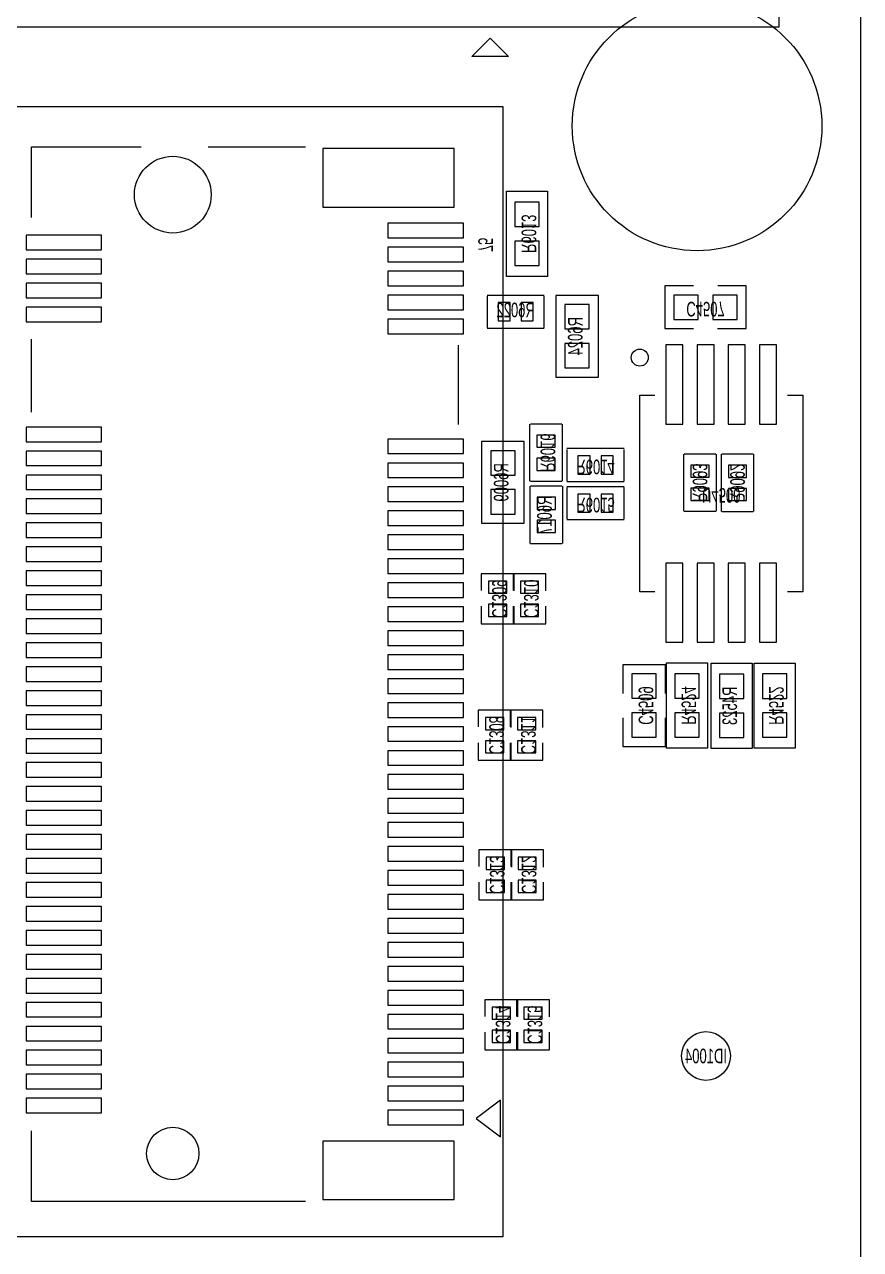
# Model space of a CAD drawing. Extents: x -3 to 113, y -19 to 74.
# Drawn here: x 95.15 to 112.59, y 27.7 to 53.25 of the extents above; entities that cross this region are included whole.
import ezdxf
from ezdxf.enums import TextEntityAlignment as Align

# ---------------------------------------------------------------- set-up
doc = ezdxf.new("R2010")
doc.units = 0
for name, color, linetype in [('BG_OUTLINE', 7, 'CONTINUOUS'), ('PG_ASSEMBLY_BOTTOM', 254, 'CONTINUOUS'), ('PG_SILKSCREEN_BOTTOM', 254, 'CONTINUOUS'), ('PIN_BOTTOM', 12, 'CONTINUOUS'), ('RD_ASSEMBLY_BOTTOM', 40, 'CONTINUOUS'), ('RD_SILKSCREEN_BOTTOM', 254, 'CONTINUOUS')]:
    doc.layers.add(name, color=color, linetype=linetype)

msp = doc.modelspace()

# ---------------------------------------------------------------- linework, layer by layer
at = {"layer": 'BG_OUTLINE'}
msp.add_lwpolyline([(-2.54, 28.507944), (-2.54, 67.507866, -0.414214), (-0.508, 69.539866), (110.555786, 69.539866, -0.414214), (112.587786, 67.507866), (112.587786, -11.684, -0.414214), (110.555786, -13.716), (-0.508, -13.716, -0.414214), (-2.54, -11.684), (-2.54, 28.507944)], format="xyb", dxfattribs=at)
at = {"layer": 'PG_ASSEMBLY_BOTTOM'}
for points in [[(107.325414, 69.572124), (111.516414, 69.572124), (111.516414, 62.968124), (110.881414, 62.968124), (110.881414, 53.189124), (93.736414, 53.189124), (93.736414, 68.810124), (96.149414, 68.810124)], [(106.061002, 49.7713), (106.061002, 47.9933), (105.206038, 47.9933), (105.206038, 49.7713), (106.061002, 49.7713)], [(109.101128, 47.792894), (108.504228, 47.792894), (108.504228, 46.903894), (109.101128, 46.903894)], [(109.605318, 46.903894), (110.206028, 46.903894), (110.206028, 47.792894), (109.609128, 47.792894)], [(105.99166, 47.59706), (104.79786, 47.59706)], [(104.79786, 47.581566), (104.79786, 46.926754)], [(105.99166, 46.926754), (105.99166, 47.581566)], [(106.231182, 45.893228), (107.120182, 45.893228), (107.120182, 47.595028), (106.231182, 47.595028), (106.231182, 45.893228)], [(104.79786, 46.91126), (105.99166, 46.91126)], [(105.685336, 44.912534), (105.685336, 43.718734)], [(106.355642, 44.912534), (105.70083, 44.912534)], [(106.371136, 43.718734), (106.371136, 44.912534)], [(105.574338, 44.54779), (104.685338, 44.54779), (104.685338, 42.84599), (105.574338, 42.84599), (105.574338, 44.54779)], [(107.657392, 44.399454), (106.463592, 44.399454)], [(106.463592, 44.38396), (106.463592, 43.729148)], [(107.657392, 43.729148), (107.657392, 44.38396)], [(108.896658, 44.286424), (108.896658, 43.092624)], [(109.566964, 44.286424), (108.912152, 44.286424)], [(109.582458, 43.092624), (109.582458, 44.286424)], [(109.678724, 44.281344), (109.678724, 43.087544)], [(110.34903, 44.281344), (109.694218, 44.281344)], [(110.364524, 43.087544), (110.364524, 44.281344)], [(105.70083, 43.718734), (106.355642, 43.718734)], [(106.463592, 43.713654), (107.657392, 43.713654)], [(105.69067, 43.616118), (105.69067, 42.422318)], [(106.360976, 43.616118), (105.706164, 43.616118)], [(106.37647, 42.422318), (106.37647, 43.616118)], [(107.6579, 43.604942), (106.4641, 43.604942)], [(106.4641, 43.589448), (106.4641, 42.934636)], [(107.6579, 42.934636), (107.6579, 43.589448)], [(108.912152, 43.092624), (109.566964, 43.092624)], [(109.694218, 43.087544), (110.34903, 43.087544)], [(106.4641, 42.919142), (107.6579, 42.919142)], [(105.706164, 42.422318), (106.360976, 42.422318)], [(105.36174, 41.789096), (104.67594, 41.789096)], [(104.67594, 41.789096), (104.67594, 41.441624)], [(106.02595, 41.789096), (105.34015, 41.789096)], [(105.34015, 41.789096), (105.34015, 41.441624)], [(105.36174, 41.430956), (105.36174, 41.789096)], [(106.02595, 41.430956), (106.02595, 41.789096)], [(104.67594, 41.112948), (104.67594, 40.747696)], [(105.34015, 41.112948), (105.34015, 40.747696)], [(105.36174, 40.747696), (105.36174, 41.114218)], [(106.02595, 40.747696), (106.02595, 41.114218)], [(104.67594, 40.747696), (105.36174, 40.747696)], [(105.34015, 40.747696), (106.02595, 40.747696)], [(108.518198, 39.29126), (108.518198, 39.89197), (107.629198, 39.89197), (107.629198, 39.29507)], [(109.396276, 39.93261), (109.396276, 38.15461), (108.541312, 38.15461), (108.541312, 39.93261), (109.396276, 39.93261)], [(110.325408, 39.925498), (110.325408, 38.147498), (109.470444, 38.147498), (109.470444, 39.925498), (110.325408, 39.925498)], [(110.367318, 38.150292), (110.367318, 39.928292), (111.222282, 39.928292), (111.222282, 38.150292), (110.367318, 38.150292)], [(105.300526, 38.941756), (104.614726, 38.941756)], [(104.614726, 38.941756), (104.614726, 38.594284)], [(105.964736, 38.941756), (105.278936, 38.941756)], [(105.278936, 38.941756), (105.278936, 38.594284)], [(105.300526, 38.583616), (105.300526, 38.941756)], [(105.964736, 38.583616), (105.964736, 38.941756)], [(107.629198, 38.78707), (107.629198, 38.19017), (108.518198, 38.19017), (108.518198, 38.78707)], [(104.614726, 38.265608), (104.614726, 37.900356)], [(105.278936, 38.265608), (105.278936, 37.900356)], [(105.300526, 37.900356), (105.300526, 38.266878)], [(105.964736, 37.900356), (105.964736, 38.266878)], [(104.614726, 37.900356), (105.300526, 37.900356)], [(105.278936, 37.900356), (105.964736, 37.900356)], [(105.313988, 36.03117), (104.628188, 36.03117)], [(104.628188, 36.03117), (104.628188, 35.683698)], [(105.978198, 36.03117), (105.292398, 36.03117)], [(105.292398, 36.03117), (105.292398, 35.683698)], [(105.313988, 35.67303), (105.313988, 36.03117)], [(105.978198, 35.67303), (105.978198, 36.03117)], [(104.628188, 35.355022), (104.628188, 34.98977)], [(105.292398, 35.355022), (105.292398, 34.98977)], [(105.313988, 34.98977), (105.313988, 35.356292)], [(105.978198, 34.98977), (105.978198, 35.356292)], [(104.628188, 34.98977), (105.313988, 34.98977)], [(105.292398, 34.98977), (105.978198, 34.98977)], [(105.436924, 32.903414), (104.751124, 32.903414)], [(104.751124, 32.903414), (104.751124, 32.555942)], [(106.101134, 32.903414), (105.415334, 32.903414)], [(105.415334, 32.903414), (105.415334, 32.555942)], [(105.436924, 32.545274), (105.436924, 32.903414)], [(106.101134, 32.545274), (106.101134, 32.903414)], [(104.751124, 32.227266), (104.751124, 31.862014)], [(105.415334, 32.227266), (105.415334, 31.862014)], [(105.436924, 31.862014), (105.436924, 32.228536)], [(106.101134, 31.862014), (106.101134, 32.228536)], [(104.751124, 31.862014), (105.436924, 31.862014)], [(105.415334, 31.862014), (106.101134, 31.862014)]]:
    msp.add_lwpolyline(points, dxfattribs=at)
at = {"layer": 'PG_SILKSCREEN_BOTTOM'}
for points in [[(104.861614, 52.960524), (105.242614, 52.579524), (104.480614, 52.579524), (104.861614, 52.960524)], [(19.097498, 41.984168), (19.097498, 51.53406), (105.127298, 51.53406), (105.127298, 27.96286), (105.076498, 27.96286)], [(95.29318, 49.22266), (95.29318, 50.697638), (97.58426, 50.697638)], [(98.98126, 50.697638), (101.01326, 50.697638)], [(95.29318, 45.15866), (95.29318, 46.68266)], [(104.19334, 46.55566), (104.19334, 44.90466)], [(107.982258, 45.513752), (108.300774, 45.513752)], [(108.300774, 41.413684), (107.982258, 41.413684), (107.982258, 45.513752)], [(111.063786, 45.513752), (111.382302, 45.513752), (111.382302, 41.413684), (111.063786, 41.413684)], [(105.076498, 27.96286), (19.097498, 27.96286), (19.097498, 37.41166)], [(105.07726, 30.04566), (105.07726, 30.80766), (104.56926, 30.42666), (105.07726, 30.04566)], [(95.29318, 28.697682), (95.29318, 30.17266)], [(101.01326, 28.697682), (95.29318, 28.697682)]]:
    msp.add_lwpolyline(points, dxfattribs=at)
msp.add_lwpolyline([(104.861614, 52.960524), (105.242614, 52.579524), (104.480614, 52.579524)], close=True, dxfattribs=at)
msp.add_lwpolyline([(108.161582, 46.298612, -1), (107.805982, 46.298612, -1), (108.161582, 46.298612)], format="xyb", dxfattribs=at)
at = {"layer": 'PIN_BOTTOM'}
for points in [[(101.371654, 49.438052), (104.114854, 49.438052), (104.114854, 50.657252), (101.371654, 50.657252)], [(105.88752, 49.5427), (105.37952, 49.5427), (105.37952, 49.0347), (105.88752, 49.0347)], [(102.731062, 48.795178), (104.305862, 48.795178), (104.305862, 49.099978), (102.731062, 49.099978)], [(95.181166, 48.545242), (96.755966, 48.545242), (96.755966, 48.850042), (95.181166, 48.850042)], [(102.731062, 48.295306), (104.305862, 48.295306), (104.305862, 48.600106), (102.731062, 48.600106)], [(105.88752, 48.7299), (105.37952, 48.7299), (105.37952, 48.2219), (105.88752, 48.2219)], [(95.181166, 48.04537), (96.755966, 48.04537), (96.755966, 48.35017), (95.181166, 48.35017)], [(102.731062, 47.79518), (104.305862, 47.79518), (104.305862, 48.09998), (102.731062, 48.09998)], [(95.181166, 47.545244), (96.755966, 47.545244), (96.755966, 47.850044), (95.181166, 47.850044)], [(102.731062, 47.295308), (104.305862, 47.295308), (104.305862, 47.600108), (102.731062, 47.600108)], [(109.202728, 47.094394), (109.202728, 47.602394), (108.694728, 47.602394), (108.694728, 47.094394)], [(110.015528, 47.094394), (110.015528, 47.602394), (109.507528, 47.602394), (109.507528, 47.094394)], [(95.181166, 47.045372), (96.755966, 47.045372), (96.755966, 47.350172), (95.181166, 47.350172)], [(105.28046, 47.06366), (105.28046, 47.44466), (105.02646, 47.44466), (105.02646, 47.06366)], [(105.76306, 47.06366), (105.76306, 47.44466), (105.50906, 47.44466), (105.50906, 47.06366)], [(106.929682, 47.404528), (106.421682, 47.404528), (106.421682, 46.896528), (106.929682, 46.896528)], [(102.731062, 46.795182), (104.305862, 46.795182), (104.305862, 47.099982), (102.731062, 47.099982)], [(106.929682, 46.591728), (106.421682, 46.591728), (106.421682, 46.083728), (106.929682, 46.083728)], [(108.529374, 46.564804), (108.529374, 44.913804), (108.884974, 44.913804), (108.884974, 46.564804)], [(109.17936, 46.564804), (109.17936, 44.913804), (109.53496, 44.913804), (109.53496, 46.564804)], [(109.8296, 46.564804), (109.8296, 44.913804), (110.1852, 44.913804), (110.1852, 46.564804)], [(110.479586, 46.564804), (110.479586, 44.913804), (110.835186, 44.913804), (110.835186, 46.564804)], [(95.181166, 44.54525), (96.755966, 44.54525), (96.755966, 44.85005), (95.181166, 44.85005)], [(102.731062, 44.295314), (104.305862, 44.295314), (104.305862, 44.600114), (102.731062, 44.600114)], [(105.837736, 44.429934), (106.218736, 44.429934), (106.218736, 44.683934), (105.837736, 44.683934)], [(95.181166, 44.045378), (96.755966, 44.045378), (96.755966, 44.350178), (95.181166, 44.350178)], [(104.875838, 43.84929), (105.383838, 43.84929), (105.383838, 44.35729), (104.875838, 44.35729)], [(106.946192, 43.866054), (106.946192, 44.247054), (106.692192, 44.247054), (106.692192, 43.866054)], [(107.428792, 43.866054), (107.428792, 44.247054), (107.174792, 44.247054), (107.174792, 43.866054)], [(102.731062, 43.795188), (104.305862, 43.795188), (104.305862, 44.099988), (102.731062, 44.099988)], [(105.837736, 43.947334), (106.218736, 43.947334), (106.218736, 44.201334), (105.837736, 44.201334)], [(109.430058, 44.057824), (109.049058, 44.057824), (109.049058, 43.803824), (109.430058, 43.803824)], [(110.212124, 44.052744), (109.831124, 44.052744), (109.831124, 43.798744), (110.212124, 43.798744)], [(95.181166, 43.545252), (96.755966, 43.545252), (96.755966, 43.850052), (95.181166, 43.850052)], [(102.731062, 43.295316), (104.305862, 43.295316), (104.305862, 43.600116), (102.731062, 43.600116)], [(104.875838, 43.03649), (105.383838, 43.03649), (105.383838, 43.54449), (104.875838, 43.54449)], [(106.9467, 43.071542), (106.9467, 43.452542), (106.6927, 43.452542), (106.6927, 43.071542)], [(107.4293, 43.071542), (107.4293, 43.452542), (107.1753, 43.452542), (107.1753, 43.071542)], [(109.430058, 43.575224), (109.049058, 43.575224), (109.049058, 43.321224), (109.430058, 43.321224)], [(110.212124, 43.570144), (109.831124, 43.570144), (109.831124, 43.316144), (110.212124, 43.316144)], [(95.181166, 43.04538), (96.755966, 43.04538), (96.755966, 43.35018), (95.181166, 43.35018)], [(106.22407, 43.387518), (105.84307, 43.387518), (105.84307, 43.133518), (106.22407, 43.133518)], [(102.731062, 42.79519), (104.305862, 42.79519), (104.305862, 43.09999), (102.731062, 43.09999)], [(95.181166, 42.545254), (96.755966, 42.545254), (96.755966, 42.850054), (95.181166, 42.850054)], [(106.22407, 42.904918), (105.84307, 42.904918), (105.84307, 42.650918), (106.22407, 42.650918)], [(102.731062, 42.295318), (104.305862, 42.295318), (104.305862, 42.600118), (102.731062, 42.600118)], [(95.181166, 42.045382), (96.755966, 42.045382), (96.755966, 42.350182), (95.181166, 42.350182)], [(102.731062, 41.795192), (104.305862, 41.795192), (104.305862, 42.099992), (102.731062, 42.099992)], [(108.529374, 42.013632), (108.529374, 40.362632), (108.884974, 40.362632), (108.884974, 42.013632)], [(109.17936, 42.013632), (109.17936, 40.362632), (109.53496, 40.362632), (109.53496, 42.013632)], [(109.8296, 42.013632), (109.8296, 40.362632), (110.1852, 40.362632), (110.1852, 42.013632)], [(110.479586, 42.013632), (110.479586, 40.362632), (110.835186, 40.362632), (110.835186, 42.013632)], [(95.181166, 41.545256), (96.755966, 41.545256), (96.755966, 41.850056), (95.181166, 41.850056)], [(102.731062, 41.29532), (104.305862, 41.29532), (104.305862, 41.60012), (102.731062, 41.60012)], [(105.20934, 41.636696), (104.82834, 41.636696), (104.82834, 41.382696), (105.20934, 41.382696)], [(105.87355, 41.636696), (105.49255, 41.636696), (105.49255, 41.382696), (105.87355, 41.382696)], [(95.181166, 41.045384), (96.755966, 41.045384), (96.755966, 41.350184), (95.181166, 41.350184)], [(105.20934, 41.154096), (104.82834, 41.154096), (104.82834, 40.900096), (105.20934, 40.900096)], [(105.87355, 41.154096), (105.49255, 41.154096), (105.49255, 40.900096), (105.87355, 40.900096)], [(102.731062, 40.795194), (104.305862, 40.795194), (104.305862, 41.099994), (102.731062, 41.099994)], [(95.181166, 40.545258), (96.755966, 40.545258), (96.755966, 40.850058), (95.181166, 40.850058)], [(102.731062, 40.295322), (104.305862, 40.295322), (104.305862, 40.600122), (102.731062, 40.600122)], [(95.181166, 40.045386), (96.755966, 40.045386), (96.755966, 40.350186), (95.181166, 40.350186)], [(102.731062, 39.795196), (104.305862, 39.795196), (104.305862, 40.099996), (102.731062, 40.099996)], [(95.181166, 39.54526), (96.755966, 39.54526), (96.755966, 39.85006), (95.181166, 39.85006)], [(108.327698, 39.70147), (107.819698, 39.70147), (107.819698, 39.19347), (108.327698, 39.19347)], [(109.222794, 39.70401), (108.714794, 39.70401), (108.714794, 39.19601), (109.222794, 39.19601)], [(110.151926, 39.696898), (109.643926, 39.696898), (109.643926, 39.188898), (110.151926, 39.188898)], [(110.5408, 39.191692), (111.0488, 39.191692), (111.0488, 39.699692), (110.5408, 39.699692)], [(95.181166, 39.045134), (96.755966, 39.045134), (96.755966, 39.349934), (95.181166, 39.349934)], [(102.731062, 39.295324), (104.305862, 39.295324), (104.305862, 39.600124), (102.731062, 39.600124)], [(102.731062, 38.795198), (104.305862, 38.795198), (104.305862, 39.099998), (102.731062, 39.099998)], [(95.181166, 38.545262), (96.755966, 38.545262), (96.755966, 38.850062), (95.181166, 38.850062)], [(108.327698, 38.88867), (107.819698, 38.88867), (107.819698, 38.38067), (108.327698, 38.38067)], [(109.222794, 38.89121), (108.714794, 38.89121), (108.714794, 38.38321), (109.222794, 38.38321)], [(110.151926, 38.884098), (109.643926, 38.884098), (109.643926, 38.376098), (110.151926, 38.376098)], [(110.5408, 38.378892), (111.0488, 38.378892), (111.0488, 38.886892), (110.5408, 38.886892)], [(102.731062, 38.295326), (104.305862, 38.295326), (104.305862, 38.600126), (102.731062, 38.600126)], [(105.148126, 38.789356), (104.767126, 38.789356), (104.767126, 38.535356), (105.148126, 38.535356)], [(105.812336, 38.789356), (105.431336, 38.789356), (105.431336, 38.535356), (105.812336, 38.535356)], [(95.181166, 38.045136), (96.755966, 38.045136), (96.755966, 38.349936), (95.181166, 38.349936)], [(102.731062, 37.7952), (104.305862, 37.7952), (104.305862, 38.1), (102.731062, 38.1)], [(105.148126, 38.306756), (104.767126, 38.306756), (104.767126, 38.052756), (105.148126, 38.052756)], [(105.812336, 38.306756), (105.431336, 38.306756), (105.431336, 38.052756), (105.812336, 38.052756)], [(95.181166, 37.545264), (96.755966, 37.545264), (96.755966, 37.850064), (95.181166, 37.850064)], [(102.731062, 37.295328), (104.305862, 37.295328), (104.305862, 37.600128), (102.731062, 37.600128)], [(95.181166, 37.045138), (96.755966, 37.045138), (96.755966, 37.349938), (95.181166, 37.349938)], [(102.731062, 36.795202), (104.305862, 36.795202), (104.305862, 37.100002), (102.731062, 37.100002)], [(95.181166, 36.545266), (96.755966, 36.545266), (96.755966, 36.850066), (95.181166, 36.850066)], [(102.731062, 36.29533), (104.305862, 36.29533), (104.305862, 36.60013), (102.731062, 36.60013)], [(95.181166, 36.04514), (96.755966, 36.04514), (96.755966, 36.34994), (95.181166, 36.34994)], [(102.731062, 35.795204), (104.305862, 35.795204), (104.305862, 36.100004), (102.731062, 36.100004)], [(95.181166, 35.545268), (96.755966, 35.545268), (96.755966, 35.850068), (95.181166, 35.850068)], [(105.161588, 35.87877), (104.780588, 35.87877), (104.780588, 35.62477), (105.161588, 35.62477)], [(105.825798, 35.87877), (105.444798, 35.87877), (105.444798, 35.62477), (105.825798, 35.62477)], [(102.731062, 35.295332), (104.305862, 35.295332), (104.305862, 35.600132), (102.731062, 35.600132)], [(95.181166, 35.045142), (96.755966, 35.045142), (96.755966, 35.349942), (95.181166, 35.349942)], [(105.161588, 35.39617), (104.780588, 35.39617), (104.780588, 35.14217), (105.161588, 35.14217)], [(105.825798, 35.39617), (105.444798, 35.39617), (105.444798, 35.14217), (105.825798, 35.14217)], [(102.731062, 34.795206), (104.305862, 34.795206), (104.305862, 35.100006), (102.731062, 35.100006)], [(95.181166, 34.54527), (96.755966, 34.54527), (96.755966, 34.85007), (95.181166, 34.85007)], [(102.731062, 34.295334), (104.305862, 34.295334), (104.305862, 34.600134), (102.731062, 34.600134)], [(95.181166, 34.045144), (96.755966, 34.045144), (96.755966, 34.349944), (95.181166, 34.349944)], [(102.731062, 33.795208), (104.305862, 33.795208), (104.305862, 34.100008), (102.731062, 34.100008)], [(95.181166, 33.545272), (96.755966, 33.545272), (96.755966, 33.850072), (95.181166, 33.850072)], [(102.731062, 33.295336), (104.305862, 33.295336), (104.305862, 33.600136), (102.731062, 33.600136)], [(95.181166, 33.045146), (96.755966, 33.045146), (96.755966, 33.349946), (95.181166, 33.349946)], [(102.731062, 32.79521), (104.305862, 32.79521), (104.305862, 33.10001), (102.731062, 33.10001)], [(95.181166, 32.545274), (96.755966, 32.545274), (96.755966, 32.850074), (95.181166, 32.850074)], [(105.284524, 32.751014), (104.903524, 32.751014), (104.903524, 32.497014), (105.284524, 32.497014)], [(105.948734, 32.751014), (105.567734, 32.751014), (105.567734, 32.497014), (105.948734, 32.497014)], [(102.731062, 32.295338), (104.305862, 32.295338), (104.305862, 32.600138), (102.731062, 32.600138)], [(95.181166, 32.045148), (96.755966, 32.045148), (96.755966, 32.349948), (95.181166, 32.349948)], [(105.284524, 32.268414), (104.903524, 32.268414), (104.903524, 32.014414), (105.284524, 32.014414)], [(105.948734, 32.268414), (105.567734, 32.268414), (105.567734, 32.014414), (105.948734, 32.014414)], [(102.731062, 31.795212), (104.305862, 31.795212), (104.305862, 32.100012), (102.731062, 32.100012)], [(95.181166, 31.545276), (96.755966, 31.545276), (96.755966, 31.850076), (95.181166, 31.850076)], [(102.731062, 31.29534), (104.305862, 31.29534), (104.305862, 31.60014), (102.731062, 31.60014)], [(95.181166, 31.04515), (96.755966, 31.04515), (96.755966, 31.34995), (95.181166, 31.34995)], [(102.731062, 30.795214), (104.305862, 30.795214), (104.305862, 31.100014), (102.731062, 31.100014)], [(95.181166, 30.545278), (96.755966, 30.545278), (96.755966, 30.850078), (95.181166, 30.850078)], [(102.731062, 30.295342), (104.305862, 30.295342), (104.305862, 30.600142), (102.731062, 30.600142)], [(101.371654, 28.738068), (104.114854, 28.738068), (104.114854, 29.957268), (101.371654, 29.957268)]]:
    msp.add_lwpolyline(points, close=True, dxfattribs=at)
for centre, radius in [((109.178344, 51.130708), 2.6035), ((98.243136, 49.69764), 0.8001), ((109.36478, 31.731966), 0.508), ((98.243136, 29.69768), 0.5461)]:
    msp.add_circle(centre, radius, dxfattribs=at)

# ---------------------------------------------------------------- texts
at = {"layer": 'PG_SILKSCREEN_BOTTOM', "text_generation_flag": 2, "width": 0.666667}
msp.add_text('75', height=0.3048, rotation=270, dxfattribs=at).set_placement((104.614472, 48.498252))
at = {"layer": 'RD_ASSEMBLY_BOTTOM', "text_generation_flag": 2, "width": 0.666667}
for s, rotation, p in [('R6013', 270, (105.51922, 48.8823)), ('C4507', 180, (109.355128, 47.462694)), ('R6024', 90, (106.789982, 46.744128)), ('R6016', 270, (105.913936, 44.315634)), ('R6009', 90, (105.244138, 43.69689)), ('R6014', 180, (107.060492, 44.170854)), ('U4500', 180, (109.68228, 43.578018)), ('R6017', 90, (106.14787, 43.019218)), ('R6015', 180, (107.061, 43.376342)), ('C1309', 270, (104.90454, 41.268396)), ('C1310', 270, (105.56875, 41.268396)), ('C4509', 270, (107.959398, 39.04107)), ('R4524', 270, (108.854494, 39.04361)), ('R4523', 90, (110.012226, 39.036498)), ('R4522', 270, (110.6805, 39.039292)), ('C1308', 270, (104.843326, 38.421056)), ('C1311', 270, (105.507536, 38.421056)), ('C1313', 270, (104.856788, 35.51047)), ('C1312', 270, (105.520998, 35.51047)), ('C1314', 270, (104.979724, 32.382714)), ('C1315', 270, (105.643934, 32.382714))]:
    msp.add_text(s, height=0.3048, rotation=rotation, dxfattribs=at).set_placement(p, align=Align.CENTER)
msp.add_text('R6022', height=0.3048, dxfattribs=at).set_placement((105.39476, 47.13986), align=Align.CENTER)
at = {"layer": 'RD_SILKSCREEN_BOTTOM', "text_generation_flag": 2, "width": 0.666667}
for s, p in [('R9093', (109.087158, 43.689524)), ('R9092', (109.869224, 43.684444))]:
    msp.add_text(s, height=0.3048, rotation=270, dxfattribs=at).set_placement(p, align=Align.CENTER)
msp.add_text('ID1004', height=0.3048, dxfattribs=at).set_placement((109.36478, 31.579566), align=Align.CENTER)

doc.saveas('drawing.dxf')
